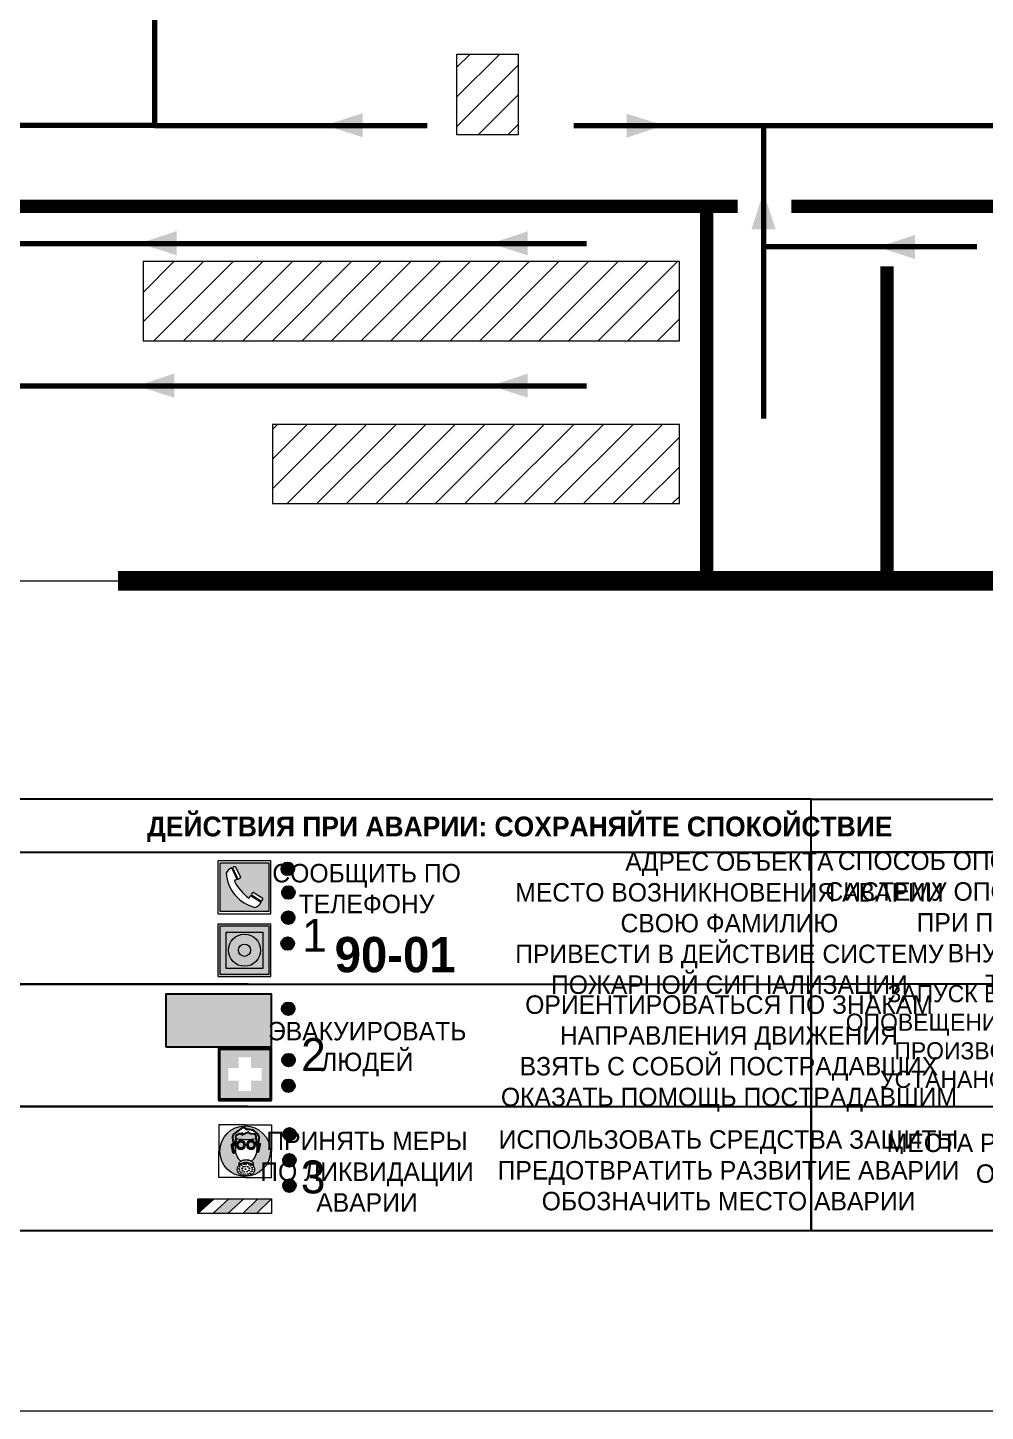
# Model space of a CAD drawing. Header units: millimetres. Extents: x 13810 to 67229, y 12374 to 21950.
# Drawn here: x 18095.7 to 18240.9, y 13755.1 to 13964.9 of the extents above; entities that cross this region are included whole.
import ezdxf

# ---------------------------------------------------------------- set-up
doc = ezdxf.new("R2010")
doc.units = ezdxf.units.MM
doc.layers.add('План_Штампы', color=7, linetype='Continuous')
doc.styles.add('обычный', font='arial.ttf')

# ---------------------------------------------------------------- blocks, each defined once
blk = doc.blocks.new('A$C38D26F80')
h = blk.add_hatch(color=5)
h.dxf.hatch_style = 1
h.paths.add_polyline_path([(-8.77, -4.48, 1), (-0.19, -4.48, 1)])
h.paths.add_polyline_path([(-6.75, -3.58), (-6.75, -3.31), (-6.62, -3.22), (-6.5, -3.22), (-6.42, -3.3), (-6.39, -3.28), (-6.59, -2.23), (-6.59, -2.01), (-6.38, -1.58), (-4.76, -0.4), (-4.13, -0.79, -0.362848), (-2.1, -2.1, -0.201049), (-2.17, -2.48, 0.085434), (-2.26, -3.13), (-1.9, -3.16), (-2.25, -4.7), (-2.4, -4.59), (-2.43, -4.34), (-2.36, -4.34), (-2.14, -3.34), (-2.47, -3.42), (-2.58, -1.95), (-2.77, -1.58), (-3.58, -1.52), (-3.92, -1.26), (-5.05, -1.73), (-4.87, -1.39), (-5.41, -1.6), (-5.41, -1.46), (-6.13, -1.87), (-6.18, -3.5), (-6.56, -3.47), (-6.37, -4.59), (-6.16, -4.43), (-6.16, -4.66), (-6.36, -4.79), (-6.37, -4.8), (-6.51, -4.76)], flags=16)
h.paths.add_polyline_path([(-6.51, -4.76), (-6.36, -4.79), (-6.37, -4.8)], flags=0)
h.paths.add_polyline_path([(-5.92, -2.34, 0.089508), (-2.67, -2.35), (-2.48, -3.88, -0.268602), (-3.4, -6.18, 0.262449), (-5.2, -6.18, -0.268602), (-6.11, -3.88)], flags=16)
edge = h.paths.add_edge_path(flags=16)
edge.add_ellipse((-5.19, -3.41), major_axis=(0, 0.842), ratio=0.848992, start_angle=0, end_angle=360)
edge = h.paths.add_edge_path(flags=0)
edge.add_ellipse((-5.19, -3.39), major_axis=(0, 0.665), ratio=0.853798, start_angle=0, end_angle=360)
edge = h.paths.add_edge_path(flags=0)
edge.add_ellipse((-5.19, -3.4), major_axis=(0, 0.528), ratio=0.864094, start_angle=0, end_angle=360)
edge = h.paths.add_edge_path(flags=16)
edge.add_ellipse((-3.47, -3.4), major_axis=(0, 0.842), ratio=0.848992, start_angle=0, end_angle=360)
h.paths.add_polyline_path([(-3.13, -6.45), (-3.13, -6.84, 0.383174), (-5.57, -6.85), (-5.57, -6.49, -0.369952)], flags=16)
edge = h.paths.add_edge_path(flags=0)
edge.add_ellipse((-3.47, -3.39), major_axis=(0, 0.665), ratio=0.853798, start_angle=0, end_angle=360)
edge = h.paths.add_edge_path(flags=0)
edge.add_ellipse((-3.47, -3.4), major_axis=(0, 0.528), ratio=0.864094, start_angle=0, end_angle=360)
edge = h.paths.add_edge_path(flags=16)
edge.add_ellipse((-4.34, -7.57), major_axis=(-1.48, 0), ratio=0.744955, start_angle=0, end_angle=360)
h.paths.add_polyline_path([(-5.01, -6.85, -1), (-5.15, -6.85, -1)], flags=0)
h.paths.add_polyline_path([(-5.33, -7.14, -1), (-5.47, -7.14, -1)], flags=0)
h.paths.add_polyline_path([(-4.61, -6.71, -1), (-4.74, -6.71, -1)], flags=16)
h.paths.add_polyline_path([(-5.43, -7.51, -1), (-5.57, -7.51, -1)], flags=0)
h.paths.add_polyline_path([(-4.26, -6.67, -1), (-4.4, -6.67, -1)], flags=16)
h.paths.add_polyline_path([(-4.74, -7.14, -1), (-4.88, -7.14, -1)], flags=0)
h.paths.add_polyline_path([(-4.93, -7.43, -1), (-5.07, -7.43, -1)], flags=0)
h.paths.add_polyline_path([(-4.41, -7.07, -1), (-4.54, -7.07, -1)], flags=0)
h.paths.add_polyline_path([(-5.33, -7.87, -1), (-5.46, -7.87, -1)], flags=0)
h.paths.add_polyline_path([(-3.8, -6.71, -1), (-3.94, -6.71, -1)], flags=16)
h.paths.add_polyline_path([(-4.85, -7.78, -1), (-4.98, -7.78, -1)], flags=0)
h.paths.add_polyline_path([(-3.96, -7.14, -1), (-4.1, -7.14, -1)], flags=0)
h.paths.add_polyline_path([(-4.33, -7.53, -1), (-4.47, -7.53, -1)], flags=0)
h.paths.add_polyline_path([(-5.09, -8.12, -1), (-5.23, -8.12, -1)], flags=0)
h.paths.add_polyline_path([(-3.5, -6.94, -1), (-3.64, -6.94, -1)], flags=0)
h.paths.add_polyline_path([(-4.54, -7.97, -1), (-4.68, -7.97, -1)], flags=0)
h.paths.add_polyline_path([(-3.66, -7.39, -1), (-3.8, -7.39, -1)], flags=0)
h.paths.add_polyline_path([(-4.73, -8.35, -1), (-4.86, -8.35, -1)], flags=0)
h.paths.add_polyline_path([(-4.09, -7.96, -1), (-4.23, -7.96, -1)], flags=0)
h.paths.add_polyline_path([(-3.77, -7.74, -1), (-3.91, -7.74, -1)], flags=0)
h.paths.add_polyline_path([(-3.22, -7.27, -1), (-3.35, -7.27, -1)], flags=0)
h.paths.add_polyline_path([(-4.34, -8.4, -1), (-4.47, -8.4, -1)], flags=0)
h.paths.add_polyline_path([(-3.16, -7.61, -1), (-3.3, -7.61, -1)], flags=0)
h.paths.add_polyline_path([(-3.9, -8.35, -1), (-4.04, -8.35, -1)], flags=0)
h.paths.add_polyline_path([(-3.32, -7.91, -1), (-3.46, -7.91, -1)], flags=0)
h.paths.add_polyline_path([(-3.55, -8.23, -1), (-3.69, -8.23, -1)], flags=0)
at = {"color": 5, "lineweight": 5}
for p, q in [((-4.48, 0), (-8.96, 0)), ((-8.96, 0), (-8.96, -4.48)), ((-4.48, 0), (0, 0)), ((0, 0), (0, -4.48)), ((-6.59, -2.01), (-6.38, -1.58)), ((-6.59, -2.23), (-6.59, -2.01)), ((-6.39, -3.28), (-6.59, -2.23)), ((-6.38, -1.58), (-4.76, -0.4)), ((-6.13, -1.87), (-6.18, -3.5)), ((-5.41, -1.46), (-6.13, -1.87)), ((-5.92, -2.34), (-6.11, -3.88)), ((-4.87, -1.39), (-5.41, -1.6)), ((-5.41, -1.6), (-5.41, -1.46)), ((-3.92, -1.26), (-5.05, -1.73)), ((-5.05, -1.73), (-4.87, -1.39)), ((-4.76, -0.4), (-4.13, -0.79)), ((-3.58, -1.52), (-3.92, -1.26)), ((-2.77, -1.58), (-3.58, -1.52)), ((-2.58, -1.95), (-2.77, -1.58)), ((-2.67, -2.34), (-2.48, -3.88)), ((-2.47, -3.42), (-2.58, -1.95)), ((-8.96, -8.96), (-8.96, -4.48)), ((-6.75, -3.31), (-6.62, -3.22)), ((-6.75, -3.58), (-6.75, -3.31)), ((-6.51, -4.76), (-6.75, -3.58)), ((-6.62, -3.22), (-6.5, -3.22)), ((-6.18, -3.5), (-6.56, -3.47)), ((-6.56, -3.47), (-6.37, -4.59)), ((-6.5, -3.22), (-6.42, -3.3)), ((-6.42, -3.3), (-6.39, -3.28)), ((-6.37, -4.59), (-6.16, -4.43)), ((-6.16, -4.66), (-6.37, -4.8)), ((-6.16, -4.43), (-6.16, -4.66)), ((-2.14, -3.34), (-2.47, -3.42)), ((-2.43, -4.34), (-2.4, -4.59)), ((-2.43, -4.34), (-2.36, -4.34)), ((-2.4, -4.59), (-2.25, -4.7)), ((-2.36, -4.34), (-2.14, -3.34)), ((-1.9, -3.16), (-2.26, -3.13)), ((-2.25, -4.7), (-1.9, -3.16)), ((0, -8.96), (0, -4.48)), ((-6.37, -4.8), (-6.51, -4.76)), ((-5.57, -6.49), (-5.57, -6.85)), ((-3.13, -6.45), (-3.13, -6.84)), ((-4.48, -8.96), (-8.96, -8.96)), ((-4.48, -8.96), (0, -8.96))]:
    blk.add_line(p, q, dxfattribs=at)
at = {"color": 5}
for p, q in [((-6.59, -2.01), (-6.38, -1.58)), ((-6.59, -2.23), (-6.59, -2.01)), ((-6.39, -3.28), (-6.59, -2.23)), ((-6.38, -1.58), (-4.76, -0.4)), ((-6.13, -1.87), (-6.18, -3.5)), ((-5.41, -1.46), (-6.13, -1.87)), ((-4.87, -1.39), (-5.41, -1.6)), ((-5.41, -1.6), (-5.41, -1.46)), ((-3.92, -1.26), (-5.05, -1.73)), ((-5.05, -1.73), (-4.87, -1.39)), ((-4.76, -0.4), (-4.13, -0.79)), ((-3.58, -1.52), (-3.92, -1.26)), ((-2.77, -1.58), (-3.58, -1.52)), ((-2.58, -1.95), (-2.77, -1.58)), ((-2.47, -3.42), (-2.58, -1.95)), ((-6.75, -3.31), (-6.62, -3.22)), ((-6.75, -3.58), (-6.75, -3.31)), ((-6.51, -4.76), (-6.75, -3.58)), ((-6.62, -3.22), (-6.5, -3.22)), ((-6.18, -3.5), (-6.56, -3.47)), ((-6.56, -3.47), (-6.37, -4.59)), ((-6.5, -3.22), (-6.42, -3.3)), ((-6.42, -3.3), (-6.39, -3.28)), ((-6.37, -4.59), (-6.16, -4.43)), ((-6.16, -4.66), (-6.37, -4.8)), ((-6.16, -4.66), (-6.36, -4.79)), ((-6.16, -4.43), (-6.16, -4.66)), ((-2.14, -3.34), (-2.47, -3.42)), ((-2.4, -4.59), (-2.43, -4.34)), ((-2.43, -4.34), (-2.36, -4.34)), ((-2.25, -4.7), (-2.4, -4.59)), ((-2.36, -4.34), (-2.14, -3.34)), ((-2.26, -3.13), (-1.9, -3.16)), ((-1.9, -3.16), (-2.25, -4.7)), ((-6.37, -4.8), (-6.51, -4.76)), ((-6.36, -4.79), (-6.51, -4.76))]:
    blk.add_line(p, q, dxfattribs=at)
at = {"color": 5, "lineweight": 5}
for centre, radius in [((-4.48, -4.48), 4.29), ((-5.08, -6.85), 0.0678), ((-4.67, -6.71), 0.0678), ((-4.47, -7.07), 0.0678), ((-4.33, -6.67), 0.0678), ((-3.87, -6.71), 0.0678), ((-3.57, -6.94), 0.0678), ((-5.5, -7.51), 0.0678), ((-5.4, -7.14), 0.0678), ((-5.4, -7.87), 0.0678), ((-5.16, -8.12), 0.0678), ((-5, -7.43), 0.0678), ((-4.91, -7.78), 0.0678), ((-4.81, -7.14), 0.0678), ((-4.79, -8.35), 0.0678), ((-4.61, -7.97), 0.0678), ((-4.4, -7.53), 0.0678), ((-4.4, -8.4), 0.0678), ((-4.16, -7.96), 0.0678), ((-4.03, -7.14), 0.0678), ((-3.97, -8.35), 0.0678), ((-3.84, -7.74), 0.0678), ((-3.73, -7.39), 0.0678), ((-3.62, -8.23), 0.0678), ((-3.39, -7.91), 0.0678), ((-3.28, -7.27), 0.0678), ((-3.23, -7.61), 0.0678)]:
    blk.add_circle(centre, radius, dxfattribs=at)
for centre, radius, start, end in [((-4.28, 6.66), 9.15, 259.6987, 280.1569), ((-2.6, -2.2), 0.513, 326.4781, 11.7739), ((-3.66, -4.24), 2.47, 171.573, 231.7124), ((-4.93, -4.24), 2.47, 308.2876, 8.427), ((-0.47, -3.05), 1.79, 161.5846, 182.4584), ((-4.33, -7.88), 1.87, 50.358, 131.5662), ((-4.34, -8.2), 1.82, 48.4943, 132.3565), ((-4.3, -7.78), 1.83, 60.5889, 119.4111)]:
    blk.add_arc(centre, radius, start, end, dxfattribs=at)
at = {"color": 5}
for centre, radius, start, end in [((-3.89, -2.66), 1.88, 17.387, 97.1599), ((-2.6, -2.2), 0.511, 326.3906, 11.8614), ((-0.35, -3.07), 1.91, 162.2553, 181.7878)]:
    blk.add_arc(centre, radius, start, end, dxfattribs=at)
at = {"color": 5, "lineweight": 5}
for centre, major_axis, ratio in [((-5.19, -3.41), (0, 0.842), 0.848992), ((-5.19, -3.39), (0, 0.665), 0.853798), ((-5.19, -3.4), (0, 0.528), 0.864094), ((-3.47, -3.4), (0, 0.842), 0.848992), ((-3.47, -3.39), (0, 0.665), 0.853798), ((-3.47, -3.4), (0, 0.528), 0.864094), ((-4.34, -7.57), (-1.48, 0), 0.744955)]:
    blk.add_ellipse(centre, major_axis=major_axis, ratio=ratio, dxfattribs=at)
blk = doc.blocks.new('A$C47DD6509')
at = {"lineweight": 5}
for points in [[(-8.69, 0), (-11.19, 0), (-11.19, -2.22)], [(-4.22, 0), (-6.45, 0), (-8.91, -2.22), (-6.61, -2.22)], [(0, 0), (-2.09, 0), (-4.36, -2.22), (-2.29, -2.22)]]:
    blk.add_hatch(color=242, dxfattribs=at).paths.add_polyline_path(points)
at = {"color": 242, "lineweight": 5}
for p, q in [((-11.19, -2.22), (-8.69, 0)), ((-11.19, -2.22), (-11.19, 0)), ((-11.19, 0), (-8.69, 0)), ((-11.19, 0), (0, 0)), ((-8.91, -2.22), (-6.45, 0)), ((-6.61, -2.22), (-4.22, 0)), ((-4.36, -2.22), (-2.09, 0)), ((-2.29, -2.22), (0, 0)), ((0, 0), (0, -2.22)), ((0, -2.22), (-11.19, -2.22))]:
    blk.add_line(p, q, dxfattribs=at)
blk = doc.blocks.new('A$C32E8229D')
at = {"true_color": 0xffffff}
blk.add_hatch(color=7, dxfattribs=at).paths.add_polyline_path([(0, 0), (0, -8), (16, -8), (16, 0)])
h = blk.add_hatch(color=126)
h.paths.add_polyline_path([(0.2, -0.2), (15.8, -0.2), (15.8, -7.8), (0.2, -7.8)])
h.paths.add_polyline_path([(13.49, -2.05), (12.08, -2.05), (11.37, -2.63, 0.162397), (11.29, -2.84), (11.29, -3.63), (10.35, -3.63), (10.35, -4.05), (11.68, -4.05), (11.68, -3.48), (12.26, -4.28), (11.29, -5.1), (11.29, -6.78), (11.85, -6.78), (11.85, -5.44), (12.8, -4.64), (12.8, -5.94), (14.46, -5.94), (14.46, -5.39), (13.45, -5.39), (13.45, -3.97), (12.46, -2.59), (13.15, -2.59), (13.69, -3.34), (14.18, -3)], flags=16)
h.paths.add_polyline_path([(10.74, -1.82, 1), (11.8, -1.82, 1)], flags=16)
h.paths.add_polyline_path([(9.39, -3.59), (5.99, -3.59), (6.56, -3.03), (5.91, -3.03), (5.1, -3.83), (5.91, -4.64), (6.56, -4.64), (5.99, -4.09), (9.39, -4.09)], flags=16)
h.paths.add_polyline_path([(4.29, -1.08), (1.72, -1.08), (1.72, -6.6), (4.29, -6.6)], flags=16)
at = {"color": 126}
blk.add_lwpolyline([(16, -8), (0, -8), (0, 0), (16, 0)], close=True, dxfattribs=at)
blk = doc.blocks.new('A$C18900ED3')
h = blk.add_hatch(color=126)
h.paths.add_polyline_path([(-0.18, -0.18), (-7.02, -0.18), (-7.02, -7.02), (-0.18, -7.02)])
h.paths.add_polyline_path([(-5.89, -4.46), (-5.89, -2.77), (-4.46, -2.77), (-4.46, -1.31), (-2.77, -1.31), (-2.77, -2.77), (-1.33, -2.77), (-1.33, -4.46), (-2.77, -4.46), (-2.77, -5.89), (-4.46, -5.89), (-4.46, -4.46)], flags=16)
at = {"color": 126}
for p, q in [((-7.2, 0), (-7.2, -7.2)), ((0, 0), (-7.2, 0)), ((0, -7.2), (0, 0)), ((-7.02, -7.02), (-7.02, -0.18)), ((-7.02, -0.18), (-0.18, -0.18)), ((-0.18, -0.18), (-0.18, -7.02)), ((-7.2, -7.2), (0, -7.2)), ((-0.18, -7.02), (-7.02, -7.02))]:
    blk.add_line(p, q, dxfattribs=at)
blk = doc.blocks.new('A$C456E1F9C')
at = {"lineweight": 5}
h = blk.add_hatch(color=242, dxfattribs=at)
h.paths.add_polyline_path([(0.51, -1.47), (0.51, -13.26), (12.29, -13.26), (12.29, -1.47)])
h.paths.add_polyline_path([(5.42, -4.95, -0.254479), (4.78, -5.4), (3.52, -2.53, -0.209735), (4.23, -2.4)], flags=16)
h.paths.add_polyline_path([(8.53, -8.6), (10.87, -10.17), (10.54, -10.76), (8.03, -9.13, -0.192251)], flags=16)
h.paths.add_polyline_path([(4.61, -5.49, 0.005518), (3.87, -5.72, 0.128647), (7.49, -10.01, 0.00809), (7.83, -9.33), (10.47, -10.97, -0.16736), (8.99, -12.25, -0.327862), (1.95, -3.95, -0.166952), (3.36, -2.62)], flags=16)
at = {"color": 242, "lineweight": 5}
for p, q in [((0, -13.77), (0, -0.97)), ((12.8, -0.97), (0, -0.97)), ((4.61, -5.49), (3.36, -2.62)), ((3.52, -2.53), (4.78, -5.4)), ((4.23, -2.4), (5.42, -4.95)), ((12.8, -13.77), (12.8, -0.97)), ((7.83, -9.33), (10.47, -10.97)), ((8.03, -9.13), (10.54, -10.76)), ((10.81, -10.12), (8.53, -8.6)), ((10.54, -10.76), (10.8, -10.3)), ((10.8, -10.3), (10.81, -10.12)), ((0, -13.77), (12.8, -13.77))]:
    blk.add_line(p, q, dxfattribs=at)
blk.add_lwpolyline([(0.51, -1.47), (12.29, -1.47), (12.29, -13.26), (0.51, -13.26)], close=True, dxfattribs=at)
for centre, radius, start, end in [((4.59, -5.34), 2.99, 114.2845, 152.1974), ((4.02, -3.27), 0.891, 76.3284, 123.7092), ((11.12, -3.31), 9.19, 183.9915, 256.6009), ((14.98, -39.1), 35.17, 107.1487, 108.4135), ((13.86, -0.94), 11.08, 205.5536, 234.8762), ((4.68, -4.59), 0.824, 276.9621, 334.0723), ((-13.31, 0.8), 23.44, 332.5487, 334.4027), ((8.94, -9.5), 0.989, 114.4092, 157.9388), ((7.87, -9.46), 3, 291.9291, 329.9329)]:
    blk.add_arc(centre, radius, start, end, dxfattribs=at)
blk = doc.blocks.new('A$C54414219')
at = {"true_color": 0xffffff}
h = blk.add_hatch(color=7, dxfattribs=at)
h.paths.add_polyline_path([(2.39, -9.45), (2.39, -18.3), (11.23, -18.3), (11.23, -9.45)], flags=0)
h.paths.add_polyline_path([(10.71, -13.87, -1), (2.92, -13.87, -1)], flags=0)
h.paths.add_polyline_path([(8.3, -13.87, -1), (5.33, -13.87, -1)], flags=0)
h.paths.add_polyline_path([(0.41, -7.47), (0.41, -20.27), (13.21, -20.27), (13.21, -7.47)])
h.paths.add_polyline_path([(0.92, -19.77), (12.71, -19.77), (12.71, -7.98), (0.92, -7.98)], flags=16)
h.paths.add_polyline_path([(11.23, -9.45), (11.23, -18.3), (2.39, -18.3), (2.39, -9.45)], flags=0)
at = {"lineweight": 5}
h = blk.add_hatch(color=242, dxfattribs=at)
h.paths.add_polyline_path([(12.71, -7.98), (0.92, -7.98), (0.92, -19.77), (12.71, -19.77)])
h.paths.add_polyline_path([(11.23, -18.3), (2.39, -18.3), (2.39, -9.45), (11.23, -9.45)], flags=16)
h.paths.add_polyline_path([(10.71, -13.87, -1), (2.92, -13.87, -1)], flags=0)
h.paths.add_polyline_path([(8.3, -13.87, -1), (5.33, -13.87, -1)], flags=0)
at = {"true_color": 0xffffff}
h = blk.add_hatch(color=7, dxfattribs=at)
h.paths.add_polyline_path([(2.39, -9.45), (2.39, -18.3), (11.23, -18.3), (11.23, -9.45)])
h.paths.add_polyline_path([(10.71, -13.87, -1), (2.92, -13.87, -1)], flags=16)
h.paths.add_polyline_path([(8.3, -13.87, -1), (5.33, -13.87, -1)], flags=0)
at = {"lineweight": 5}
h = blk.add_hatch(color=242, dxfattribs=at)
h.paths.add_polyline_path([(2.92, -13.87, 1), (10.71, -13.87, 1)])
h.paths.add_polyline_path([(8.3, -13.87, -1), (5.33, -13.87, -1)], flags=16)
at = {"color": 242, "lineweight": 5}
for p, q in [((0.41, -20.27), (0.41, -7.47)), ((0.41, -7.47), (13.21, -7.47)), ((0.41, -7.47), (13.21, -7.47)), ((13.21, -20.27), (13.21, -7.47)), ((0.41, -20.27), (13.21, -20.27))]:
    blk.add_line(p, q, dxfattribs=at)
for points in [[(0.92, -7.98), (12.71, -7.98), (12.71, -19.77), (0.92, -19.77)], [(2.39, -9.45), (11.23, -9.45), (11.23, -18.3), (2.39, -18.3)]]:
    blk.add_lwpolyline(points, close=True, dxfattribs=at)
for radius in [3.89, 1.49]:
    blk.add_circle((6.81, -13.87), radius, dxfattribs=at)

msp = doc.modelspace()

# ---------------------------------------------------------------- hatches: boundary and pattern name
at = {"lineweight": 0}
h = msp.add_hatch(dxfattribs=at)
h.set_pattern_fill('ANSI31', color=256)
h.set_pattern_definition([(45, (-2813.9702, 12354.5162), (-2.24506403, 2.24506403), [])])
h.paths.add_polyline_path([(18069.34, 13927.5), (18024.84, 13927.5), (18024.84, 13915.49), (18069.34, 13915.49)])
h.paths.add_polyline_path([(18069.34, 13905.97), (18024.84, 13905.97), (18024.84, 13893.96), (18069.34, 13893.96)])
h.paths.add_polyline_path([(18194.52, 13929.44), (18113.22, 13929.44), (18113.22, 13917.43), (18194.52, 13917.43)])
h.paths.add_polyline_path([(18194.52, 13904.75), (18132.82, 13904.75), (18132.82, 13892.74), (18194.52, 13892.74)])
h.paths.add_polyline_path([(18170.1, 13960.87), (18160.81, 13960.87), (18160.81, 13948.62), (18170.1, 13948.62)])
h.paths.add_polyline_path([(18274.93, 13986.99), (18267.47, 13986.99), (18267.47, 13973.61), (18274.93, 13973.61)])
h.paths.add_polyline_path([(18282.39, 13986.99), (18274.93, 13986.99), (18274.93, 13973.61), (18282.39, 13973.61)])
h.paths.add_polyline_path([(18326.42, 13986.99), (18318.96, 13986.99), (18318.96, 13973.61), (18326.42, 13973.61)])
h.paths.add_polyline_path([(18368.34, 13960.46), (18343.69, 13960.46), (18343.69, 13952.13), (18368.34, 13952.13)])
h.paths.add_polyline_path([(18400.64, 13958.78, 1), (18379.48, 13958.78, 1)])
h.paths.add_polyline_path([(18407.53, 13987.44), (18394.15, 13987.44), (18394.15, 13979.98), (18407.53, 13979.98)])
h.paths.add_polyline_path([(18407.53, 13994.9), (18394.15, 13994.9), (18394.15, 13987.44), (18407.53, 13987.44)])
h = msp.add_hatch(color=256, dxfattribs=at)
h.dxf.hatch_style = 1
h.paths.add_polyline_path([(18134.19, 13837.36, 1), (18136.12, 13837.36, 1)])
h = msp.add_hatch(color=256, dxfattribs=at)
h.dxf.hatch_style = 1
h.paths.add_polyline_path([(18134.3, 13833.77, 1), (18136.23, 13833.77, 1)])
h = msp.add_hatch(color=256, dxfattribs=at)
h.dxf.hatch_style = 1
h.paths.add_polyline_path([(18134.26, 13829.96, 1), (18136.19, 13829.96, 1)])
h = msp.add_hatch(color=256, dxfattribs=at)
h.dxf.hatch_style = 1
h.paths.add_polyline_path([(18134.17, 13826.03, 1), (18136.11, 13826.03, 1)])
h = msp.add_hatch(color=256, dxfattribs=at)
h.dxf.hatch_style = 1
h.paths.add_polyline_path([(18134.26, 13816.15, 1), (18136.19, 13816.15, 1)])
h = msp.add_hatch(color=256, dxfattribs=at)
h.dxf.hatch_style = 1
h.paths.add_polyline_path([(18134.3, 13808.37, 1), (18136.23, 13808.37, 1)])
h = msp.add_hatch(color=256, dxfattribs=at)
h.dxf.hatch_style = 1
h.paths.add_polyline_path([(18134.29, 13804.47, 1), (18136.22, 13804.47, 1)])
h = msp.add_hatch(color=256, dxfattribs=at)
h.dxf.hatch_style = 1
h.paths.add_polyline_path([(18134.45, 13797.11, 1), (18136.38, 13797.11, 1)])
h = msp.add_hatch(color=256, dxfattribs=at)
h.dxf.hatch_style = 1
h.paths.add_polyline_path([(18134.44, 13793.17, 1), (18136.38, 13793.17, 1)])
h = msp.add_hatch(color=256, dxfattribs=at)
h.dxf.hatch_style = 1
h.paths.add_polyline_path([(18134.45, 13789.33, 1), (18136.38, 13789.33, 1)])

# ---------------------------------------------------------------- linework, layer by layer
at = {"color": 126, "lineweight": 0, "true_color": 0x008754}
msp.add_lwpolyline([(17901.58, 14150.12), (18501.58, 14150.12), (18501.58, 13755.12), (17901.58, 13755.12)], close=True, dxfattribs=at)
at = {"color": 126, "lineweight": 100, "true_color": 0x008754}
for points in [[(18089.81, 14048.99), (18089.81, 14038.73), (18114.93, 14038.73), (18114.93, 13950.08), (18021.44, 13950.08), (18021.44, 13991.3), (18043.9, 13991.3), (18043.9, 14010.65)], [(18114.93, 13950.08), (18156.3, 13950.08)], [(18178.52, 13950.08), (18337.85, 13950.08)], [(18207.27, 13950.08), (18207.27, 13905.65)], [(18083.24, 13932.17), (18180.42, 13932.17)], [(18239.63, 13931.67), (18207.27, 13931.67)], [(18083.24, 13910.59), (18180.42, 13910.59)]]:
    msp.add_lwpolyline(points, dxfattribs=at)
at = {"lineweight": 0}
for points in [[(18160.81, 13960.87), (18170.1, 13960.87), (18170.1, 13948.62), (18160.81, 13948.62)], [(18113.22, 13917.43), (18194.52, 13917.43), (18194.52, 13929.44), (18113.22, 13929.44)], [(18132.82, 13892.74), (18194.52, 13892.74), (18194.52, 13904.75), (18132.82, 13904.75)]]:
    msp.add_lwpolyline(points, close=True, dxfattribs=at)
for points, const_width in [([(18089.29, 13937.81), (18203.38, 13937.81)], 2), ([(18198.67, 13937.58), (18198.67, 13882)], 2), ([(18211.48, 13937.81), (18309.9, 13937.81)], 2), ([(18225.99, 13928.72), (18225.99, 13881.55)], 2), ([(18109.41, 13881.02), (18266.24, 13881.02)], 3)]:
    msp.add_lwpolyline(points, dxfattribs=dict(at, const_width=const_width))
msp.add_lwpolyline([(18083.65, 13881.02), (18115.75, 13881.02)], dxfattribs=at)
for points in [[(18070.71, 13839.89), (18214.48, 13839.89), (18214.48, 13847.94), (18070.71, 13847.94)], [(18214.48, 13847.94), (18336.2, 13847.94), (18336.2, 13782.49), (18214.48, 13782.49)], [(18214.48, 13847.94), (18336.2, 13847.94), (18336.2, 13839.89), (18214.48, 13839.89)], [(18070.71, 13839.89), (18214.48, 13839.89), (18214.48, 13782.49), (18070.71, 13782.49)], [(18214.48, 13839.89), (18336.2, 13839.89), (18336.2, 13819.9), (18214.48, 13819.9)], [(18336.2, 13819.9), (18214.48, 13819.9), (18214.48, 13801.32), (18336.2, 13801.32)]]:
    msp.add_lwpolyline(points, close=True)
for points in [[(18129.13, 13819.9), (18070.71, 13819.9), (18214.48, 13819.9)], [(18129.13, 13801.32), (18070.71, 13801.32), (18214.48, 13801.32)]]:
    msp.add_lwpolyline(points)
for centre in [(18135.16, 13837.36), (18135.26, 13833.77), (18135.22, 13829.96), (18135.14, 13826.03), (18135.22, 13816.15), (18135.27, 13808.37), (18135.26, 13804.47), (18135.42, 13797.11), (18135.41, 13793.17), (18135.41, 13789.33)]:
    msp.add_circle(centre, 0.966)
at = {"layer": 'План_Штампы', "color": 126, "true_color": 0x008754}
for points in [[(18146.49, 13951.94), (18146.49, 13948.28), (18140.87, 13950.09)], [(18186.52, 13948.21), (18186.52, 13951.87), (18192.15, 13950.07)], [(18209.13, 13934.33), (18205.47, 13934.34), (18207.27, 13939.96)], [(18118.29, 13934.05), (18118.29, 13930.39), (18112.67, 13932.19)], [(18171.55, 13934.03), (18171.54, 13930.37), (18165.92, 13932.17)], [(18230.24, 13933.48), (18230.24, 13929.82), (18224.62, 13931.62)], [(18117.95, 13912.45), (18117.95, 13908.79), (18112.33, 13910.59)], [(18171.54, 13912.45), (18171.54, 13908.79), (18165.92, 13910.59)]]:
    msp.add_solid(points, dxfattribs=at)

# ---------------------------------------------------------------- block references
for name, p, xscale, yscale, zscale in [('A$C456E1F9C', (18124.6, 13839.17), 0.625, 0.625, 0.625), ('A$C54414219', (18124.34, 13833.69), 0.625, 0.625, 0.625), ('A$C18900ED3', (18132.67, 13810.22), 1.111111111007631, 1.111111111007631, 1.111111111007631), ('A$C38D26F80', (18132.69, 13798.55), 0.8928571427240968, 0.8928571427240968, 0.8928571427240968)]:
    msp.add_blockref(name, p, dxfattribs=dict(xscale=xscale, yscale=yscale, zscale=zscale))
at = {"xscale": -1}
msp.add_blockref('A$C32E8229D', (18132.67, 13818.37), dxfattribs=at)
at = {"color": 242, "true_color": 0xc1121c}
msp.add_blockref('A$C47DD6509', (18132.69, 13787.33), dxfattribs=at)

# ---------------------------------------------------------------- texts
at = {"lineweight": 0, "attachment_point": 5, "style": 'обычный'}
for s, insert, char_height, width in [('{\\fProxima Nova Rg|b1|i0|c204|p2;ДЕЙСТВИЯ ПРИ АВАРИИ: СОХРАНЯЙТЕ СПОКОЙСТВИЕ\\H1.6644x; }', (18170.32, 13843.35), 3, 175.1736), ('\\pi-8.4,l8.4,t8.4;{\\fProxima Nova Rg|b0|i0|c204|p2;АДРЕС ОБЪЕКТА\\PМЕСТО ВОЗНИКНОВЕНИЯ АВАРИИ\\PСВОЮ ФАМИЛИЮ\\PПРИВЕСТИ В ДЕЙСТВИЕ СИСТЕМУ \\PПОЖАРНОЙ СИГНАЛИЗАЦИИ}', (18202.11, 13828.73), 2.8, 126.6484), ('{\\fProxima Nova Rg|b0|i0|c204|p2;СПОСОБ ОПОВЕЩЕНИЯ АВТОМАТИЧЕСКИЙ ЧЕРЕЗ РЕЧЕВУЮ СИСТЕМУ ОПОВЕЩЕНИЯ И УПРАВЛЕНИЯ ЭВАКУАЦИЕЙ ЛЮДЕЙ ПРИ ПОЖАРЕ , А ТАК ЖЕ ВРУЧНУЮ, ИСПОЛЬЗУЯ ВНУТРЕННЮЮ ГРОМКУЮ СВЯЗЬ СИСТЕМЫ ТЕХНОЛОГИЧЕСКОГО ОПОВЕЩЕНИЯ.}', (18276.1, 13828.85), 2.8, 118.5618), ('{\\fProxima Nova Rg|b0|i0|c204|p2;СООБЩИТЬ ПО \\PТЕЛЕФОНУ}', (18147.1, 13834.35), 2.8, 126.6484), ('{\\fProxima Nova Rg|b0|i0|c204|p2;1\\H1.1667x; }', (18139.2, 13827.28), 5, 126.6484), ('{\\fProxima Nova Rg|b1|i0|c204|p2;\\H1.0714x;90-01\\fProxima Nova Rg|b0|i0|c204|p2;\\H0.93331x; \\H1.3449x; }', (18151.43, 13824.32), 5, 126.6484), ('{\\fProxima Nova Rg|b0|i0|c204|p2;\\P\\pt7.8;ЗАПУСК В РУЧНОМ РЕЖИМЕ АВТОМАТИЧЕСКОЙ СИСТЕМЫ ОПОВЕЩЕНИЯ  И УПРАВЛЕНИЯ ЭВАКУАЦИИ ЛЮДЕЙ ПРИ ПОЖАРЕ ПРОИЗВОДИТСЯ ОТ РУЧНЫХ ПОЖАРНЫХ ИЗВЕЩАТЕЛЕЙ, УСТАНАНОВЛЕННЫХ НА СТЕНАХ ВБЛИЗИ ЭВАКУАЦИОННЫХ ВЫХОДОВ. }', (18277.55, 13811.57), 2.6, 121.7868), ('\\pi-8.4,l8.4,t8.4;{\\fProxima Nova Rg|b0|i0|c204|p2;ОРИЕНТИРОВАТЬСЯ ПО ЗНАКАМ \\PНАПРАВЛЕНИЯ ДВИЖЕНИЯ\\PВЗЯТЬ С СОБОЙ ПОСТРАДАВШИХ\\PОКАЗАТЬ ПОМОЩЬ ПОСТРАДАВШИМ}', (18202.04, 13809.37), 2.8, 126.6484), ('{\\fProxima Nova Rg|b0|i0|c204|p2;ЭВАКУИРОВАТЬ \\PЛЮДЕЙ}', (18147.2, 13810.02), 2.8, 126.6484), ('{\\fProxima Nova Rg|b0|i0|c204|p2;2\\H1.1967x; }', (18139.05, 13809.2), 5, 126.6484), ('{\\fProxima Nova Rg|b0|i0|c204|p2;ПРИНЯТЬ МЕРЫ \\PПО ЛИКВИДАЦИИ \\PАВАРИИ}', (18147.16, 13791.45), 2.8, 126.6484), ('\\pi-8.4,l8.4,t8.4;{\\fProxima Nova Rg|b0|i0|c204|p2;ИСПОЛЬЗОВАТЬ СРЕДСТВА ЗАЩИТЫ \\PПРЕДОТВРАТИТЬ РАЗВИТИЕ АВАРИИ\\PОБОЗНАЧИТЬ МЕСТО АВАРИИ}', (18201.98, 13791.64), 2.8, 126.6484), ('\\pt8.4;{\\fProxima Nova Rg|b0|i0|c204|p2;\\PМЕСТА РАСПОЛОЖЕНИЯ ПОЖАРНЫХ ИЗВЕЩАТЕЛЕЙ ОБОЗНАЧЕНЫ НА НАСТОЯЩЕМ ПЛАНЕ}', (18275.91, 13795.42), 2.8, 118.5618), ('{\\fProxima Nova Rg|b0|i0|c204|p2;3\\H1.1967x; }', (18138.99, 13790.62), 5, 126.6484)]:
    msp.add_mtext(s, dxfattribs=dict(at, insert=insert, char_height=char_height, width=width))

doc.saveas('drawing.dxf')
